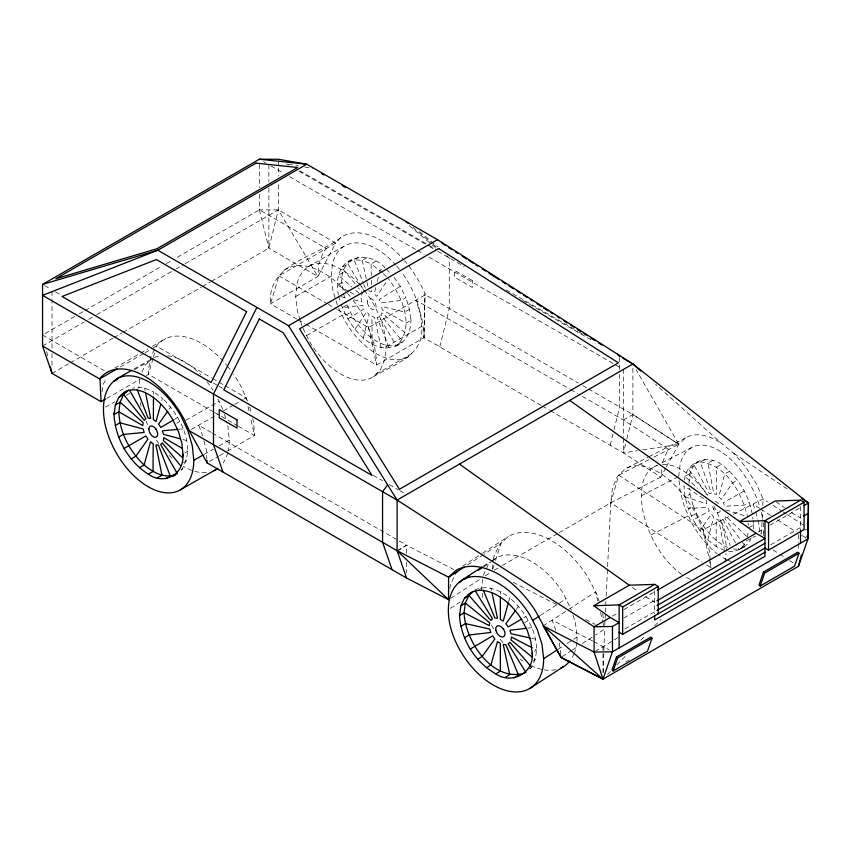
<?xml version="1.0" encoding="UTF-8"?>
<svg xmlns="http://www.w3.org/2000/svg" width="851" height="851" viewBox="0 0 851 851"><rect width="100%" height="100%" fill="white"/><g stroke="black" fill="none" stroke-linecap="round" stroke-linejoin="round"><path stroke-width="0.64" stroke-dasharray="4.25 3.19" d="M724.573 550.608L716.191 546.533L716.244 518.908L718.797 520.152L724.329 549.331M153.51 394.438L153.52 391.8L144.606 388.024L136.288 387.226L132.703 388.343M305.86 324.263L376.546 365.068L423.936 337.709L425.011 293.701A75.409 43.539 60 0 0 404.448 260.576M603.199 672.567L604.561 629.144L595.647 634.92M541.108 405.353L423.936 337.709L425.011 293.701M761.454 534.247L762.124 519.855M762.188 518.546L762.549 510.706M762.794 505.473L763.092 498.931L756.411 483.889L746.019 467.38L733.924 453.392L720.935 442.871L655.642 384.354M604.753 625.198L605.008 619.932M605.072 618.624L605.338 613.358M605.401 612.039L605.912 601.508M606.167 596.253L610.72 502.824L612.433 487.995L617.443 476.4L625.421 468.816L647.792 457.306M296.733 318.997L270.512 303.86L317.912 276.49L318.731 264.363L323.337 251.853L326.327 248.513L259.385 209.867L175.636 258.215M423.936 337.709L424.16 334.422L421.585 317.136L415.905 300.233L569.532 388.928M341.911 283.766C339.389 255.779 367.398 249.62 384.78 267.459L380.035 270.171L379.12 273.894M341.145 304.211C348.729 325.295 370.451 356.005 396.406 345.91C415.873 327.646 402.076 296.499 388.386 278.766M410.959 318.923C411.235 329.741 407.14 341.581 396.406 345.91L379.269 316.774L377.089 317.561L389.386 348.367M661.631 469.667L660.77 477.081L610.72 502.824L558.224 533.194M681.651 574.372A63.953 34.827 62.9 0 1 653.6 540.938C644.771 523.28 638.644 503.122 642.675 483.315A63.953 34.827 62.9 0 1 657.291 465.412M678.726 476.581L680.183 464.093A63.953 34.827 62.9 0 1 717.648 449.764A63.953 34.827 62.9 0 1 759.879 507.111M684.619 479.879C685.215 462.316 708.16 453.551 721.34 464.508C738.828 477.166 750.518 497.697 753.018 519.078M688.916 483.294L690.044 473.72L693.288 466.231L698.448 461.338M724.988 562.362L726.009 553.618M747.497 537.321L748.337 530.141M753.199 528.779L753.784 523.78M763.379 535.651L763.815 531.907L760.294 533.705M449.902 588.594L450.36 584.914L455.923 572.904M492.325 569.032L492.931 564.117M493.537 559.203L493.846 556.745L499.409 544.736L508.302 536.524A75.409 45.954 57.1 0 1 587.903 577.116L596.902 594.455L599.168 601.551M139.904 379.163L138.777 388.162M482.73 579.148L481.592 588.02L482.049 592.019M102.024 391.651L103.428 383.844L106.588 378.089M363.356 337.953L369.153 314.391L366.611 311.764L355.005 329.348M375.759 287.532L374.238 293.733L376.78 296.35L386.928 280.968M377.291 281.33L378.812 275.128M211.495 281.287L268.863 248.173L278.32 209.878L278.32 182.614M439.807 346.868L449.275 308.573L449.275 257.949L446.243 255.396M610.188 445.233L613.656 431.191M613.965 429.915L619.645 406.938L619.645 374.483M665.737 468.039L660.77 477.081L623.421 452.881L626.581 440.105M626.889 438.829L632.889 414.575L632.889 363.951M707.819 539.768L713.691 516.844L711.319 514.1L700.033 530.737L707.819 539.768L716.191 546.533M805.78 538.449L806.45 535.917M161.754 400.725L162.424 398.289L153.52 391.8M508.717 601.529L509.749 597.849C500.069 590.349 486.655 584.148 474.698 590.083M153.01 358.377L148.468 374.312L146.212 375.621M153.361 357.154L154.754 352.25M648.994 459.614L618.73 475.177L610.72 502.824L702.128 562.064M340.655 237.642L335.794 243.056L278.937 275.884L270.512 303.86C266.906 263.395 316.115 257.183 340.655 237.642A75.409 43.539 60 0 1 403.555 259.566M492.803 569.032L493.974 565.351M495.537 560.447L500.994 543.268L484.272 554.107M361.537 295.297L362.537 292.925L358.356 287.84M662.482 462.253L667.492 450.658L668.78 449.434L623.421 420.043L578.712 394.226M728.477 551.15L732.381 551.693L739.093 549.714L744.242 544.81L745.636 541.598M751.103 537.97L749.252 542.247L744.093 547.15L739.093 549.714L736.041 543.97M141.926 372.015L144.989 365.324L152.255 358.611M181.114 470.433C197.113 447.307 180.327 415.586 162.424 398.289M483.219 575.34L487.995 565.202L490.772 562.681M529.865 669.131C546.544 646.1 528.599 614.114 509.749 597.849M259.385 209.867L268.863 248.173L317.912 276.49L335.794 243.056L278.32 209.878L259.385 209.867L259.385 192.986M666.365 466.901L678.79 444.286L685.47 437.925A75.409 40.954 62.8 0 1 720.935 442.871M169.179 409.182L170.689 407.044M516.28 609.39L518.504 606.327M607.603 674.396L610.38 671.535M616.847 664.876L626.081 655.366M640.856 640.143L645.473 635.389M654.706 625.868L661.174 619.209M300.563 321.38L302.126 326.465L309.466 341.389A63.953 37.082 60.2 0 0 373.419 376.759L380.45 369.781L384.78 359.537L386.131 346.708A63.953 37.082 60.2 0 0 364.419 290.372M373.419 376.759C393.694 364.313 424.564 355.995 421.66 326.358A63.953 37.082 60.2 0 0 401.491 272.043M492.612 560.99L495.58 558.299A63.953 38.976 57.1 0 1 563.096 593.041L571.478 610.273M397.683 550.991L406.587 545.225L456.349 570.84M462.604 566.117L481.549 553.852M482.666 553.129L508.302 536.524M467.55 564.936L483.155 554.831M483.315 566.234L490.006 561.905M491.123 561.181L495.58 558.299M483.698 566.766L490.389 562.437M450.764 598.21L480.868 578.712M485.336 575.819L490.91 572.212M450.402 608.359L460.434 601.859M479.379 589.583L481.613 588.147M524.727 622.645L528.067 620.485M540.417 615.39L558.256 603.838M559.373 603.125L566.053 598.785M543.215 625.9L567.734 610.018M568.851 609.295L595.615 591.966L597.774 600.944M534.417 651.483L536.651 650.036L533.205 648.271M533.183 661.121L535.407 659.674L533.375 658.036M558.118 649.313L562.575 646.43M567.032 643.537L572.606 639.931M573.723 639.207L577.063 637.048M529.556 668.822L531.79 667.386M562.192 656.589L571.106 650.813M572.223 650.09L577.797 646.473M582.265 643.59L594.53 635.644M595.2 651.355L617.932 637.686M347.804 319.029L364.419 308.626L362.717 305.169L342.219 307.69L346.953 304.977L345.889 301.499M523.79 617.805L526.024 616.496M174.381 419.469L177.785 417.479M494.303 570.17L501.154 566.202M502.292 565.543L557.086 533.854M700.033 530.737L693.342 520.089L709.277 510.855L707.724 507.334L688.214 508.536L685.002 496.856L683.917 485.857L706.404 500.42L706.734 503.771L685.002 496.856L690.001 494.293L689.395 488.187M74.675 316.508L42.55 335.049L107.971 372.823M79.26 313.859L83.855 311.211M84.994 310.541L161.86 266.161M166.456 263.512L171.04 260.863M42.55 345.995L84.153 321.976M88.738 319.327L95.62 315.359M96.769 314.689L174.785 269.65M175.934 268.99L183.965 264.353M185.114 263.693L278.32 209.878L317.912 276.49M52.028 373.366L69.239 363.42M70.388 362.76L112.832 338.251M113.981 337.592L122.012 332.954M123.161 332.294L201.176 287.255M202.325 286.596L210.346 281.958M114.736 368.068L147.723 349.027M152.276 346.4L165.924 338.517M120.395 366.962L144.085 353.282M145.213 352.633L151.989 348.719M153.116 348.07L156.499 346.112L211.633 377.94M106.715 398.417L139.447 379.525M191.315 429.457L217.867 414.118M223.515 410.863L233.663 405.002M234.802 404.353L242.695 399.789M243.822 399.14L246.077 397.832L246.928 401.598M337.507 309.69L368.515 327.592L425.372 294.765L578.201 383.003M209.367 461.593L218.388 456.381M219.515 455.732L226.292 451.817M227.419 451.168L254.502 435.531L253.672 422.426L252.683 418.607M397.109 550.703L406.587 545.225L406.587 554.427M623.421 420.043L632.889 414.575L678.79 444.286L653.642 457.221M612.486 616.145L618.22 612.837M623.953 609.529L656.078 590.977M758.337 531.939L764.07 528.631M769.804 525.322L801.706 506.909M624.857 628.963L654.674 611.752L658.227 613.805M770.708 544.768L800.525 527.556L804.078 529.599M625.762 661.972L629.197 659.982M624.028 617.943L656.089 599.476M308.392 266.629L343.921 246.279M351.729 259.491C337.996 265.097 335.517 281.926 338.496 294.871M358.75 257.045L354.016 259.757L346.985 262.204L364.164 291.308M346.378 264.789L341.645 267.512L357.526 286.819M295.701 296.574L331.23 276.224M366.983 257.619L362.249 260.332L354.016 259.757L363.356 283.17M343.091 272.586L338.347 275.298L351.878 286.968M375.855 261.172L371.121 263.884L362.249 260.332L367.994 286.936M306.605 335.56L342.134 315.21M345.814 314.998L350.548 312.274M400.332 286.383L378.982 299.499L380.674 302.956L401.172 300.435L405.916 297.722L400.332 286.383L393.119 276.054M409.491 309.307L404.746 312.03L381.769 306.488L382.173 309.849L406.065 323.072L410.81 320.359L409.491 309.307L405.916 297.722M386.12 346.814L421.649 326.465M398.311 344.027L403.055 341.315M376.163 374.036L411.693 353.686M133.937 369.047L151.106 359.26M134.532 369.717L149.425 361.228M105.577 407.086L114.736 401.863M126.182 395.343L129.618 393.385M176.87 423.16L179.71 421.543M185.848 420.266L219.058 401.342M184.848 453.083L187.688 451.466L184.263 449.498M183.603 462.721L186.443 461.104L183.561 458.54M204.102 454.423L213.261 449.2M218.984 445.935L229.291 440.063L227.845 425.734M181.061 469.805L182.954 468.731M648.973 456.7L685.47 437.925M618.73 475.177L703.032 529.811L728.647 516.642M733.296 514.249L763.092 498.931L767.517 501.792M805.11 530.035L808.45 528.322M653.728 467.008L657.249 465.21M661.94 462.806L691.235 447.796M705.149 459.359L700.15 461.923L693.437 463.901L709.308 493.729L711.351 493.133L700.15 461.923C726.711 464.933 741.859 493.186 747.529 516.748M693.288 466.231L688.289 468.795L707.745 495.229M641.218 495.803L677.545 477.177M712.968 460.444L707.958 463.008L713.734 493.463L716.287 494.697L716.34 467.071L721.34 464.508M690.044 473.72L685.034 476.283L697.309 488.283M729.711 471.284L724.701 473.847L718.84 496.761L721.212 499.516L732.498 482.868L737.509 480.304M690.001 494.293L693.214 505.962L688.214 508.536L693.342 520.089M650.972 535.002L688.48 515.78M691.512 515.972L696.522 513.408M744.189 490.953L723.254 502.76L724.807 506.281L744.317 505.079L749.316 502.515M748.614 527.748L753.614 525.184L753.135 520.301M746.231 540.917L755.614 536.109M740.923 547.97L745.923 545.406M550.32 410.671L623.421 452.881L637.58 450.679M642.739 449.881L678.79 444.286L636.165 369.696M527.928 628.134L531.79 627.687M179.295 429.244L183.199 428.883M288.478 164.2L298.552 165.966M304.849 167.062L312.413 168.381M531.567 638.271L535.407 639.122M341.198 296.712L347.58 298.254M353.963 299.786L361.632 301.637L361.228 298.265L358.952 297.01M182.922 439.51L186.571 440.478M725.786 509.834L745.114 515.983M368.813 290.734L371.525 291.819L371.483 289.276M513.121 582.297L556.501 604.518M585.807 619.539L595.189 624.336M592.583 640.952L552.118 620.134L556.065 630.899M593.743 641.548L609.305 649.962M348.708 291.34L337.326 285.053L342.059 282.341L343.389 293.382L345.527 300.339M349.846 291.978L354.399 294.489M299.924 170.806L437.286 250.12M506.324 289.978L569.617 326.518M570.766 327.178L577.669 331.167M578.818 331.837L583.424 334.486M286.351 163.892L288.649 165.211M298.978 171.179L428.617 246.024M429.766 246.684L433.212 248.673M437.797 251.322L464.242 266.586M522.95 300.488L590.871 339.698M263.597 161.669L265.703 162.892M271.161 166.041L283.83 173.359M289.585 176.678L416.213 249.79M417.362 250.449L424.266 254.438M428.872 257.098L621.124 368.089M582.807 385.663L587.413 388.322M588.562 388.992L633.431 414.894L678.79 444.286M791.59 512.749L800.525 517.897M570.681 389.588L577.563 393.566M801.599 535.29L805.812 537.726M542.268 406.023L549.172 410.012M278.937 275.884L327.167 303.733M328.316 304.392L336.358 309.03M297.882 319.657L304.722 323.603M645.739 596.945L654.674 602.104M212.771 378.599L224.26 385.237M225.409 385.897L246.077 397.832M44.656 285.649L50.975 289.297M55.485 291.893L60.091 294.552M213.197 382.95L217.792 385.609M218.952 386.269L222.398 388.269M373.206 475.326L382.418 480.645M389.322 484.634L398.534 489.953M399.683 490.612L404.289 493.272M213.463 411.831L148.468 374.312L148.244 370.791L150.829 356.484L156.85 345.474A75.409 43.539 60 0 1 226.664 365.185M214.601 412.49L220.303 415.788M221.441 416.437L237.397 425.66M238.546 426.319L254.502 435.531L250.577 417.937M211.325 432.489L198.687 425.192L202.655 435.776M212.473 433.159L406.587 545.225M773.048 505.377L781.899 511.111M783.005 511.834L786.324 513.983M787.43 514.695L804.025 525.45M759.72 508.377L753.082 504.079L755.369 510.579M760.826 509.089L770.783 515.546M777.42 519.844L796.228 532.035M773.176 549.927L778.665 553.49M779.761 554.203L784.154 557.054M789.654 560.607L794.047 563.458M706.585 564.947L711.042 567.84L710.383 561.288M733.924 453.392L788.717 489.878M776.155 501.739L784.388 507.611M632.367 587.413L637.505 591.083M419.649 231.632L437.903 246.992M412.937 227.377L432.117 243.514M433.127 244.365L436.148 246.907M409.278 225.643L435.648 247.832M355.739 290.297L360.569 294.467M405.044 332.826L381.854 312.828L380.854 315.2L401.757 340.613M746.55 536.396L725.775 516.1L724.786 518.387L741.136 540.587M386.45 269.182L390.62 273.479M382.546 272.745L371.121 263.884L371.281 275.309M383.375 273.607L387.545 277.915M741.912 541.64L744.242 544.81M735.434 542.821L723.265 519.833L721.169 520.482L730.137 545.448M368.621 305.988L369.068 306.892M346.953 304.977L352.537 316.317A48.613 28.179 60.2 0 0 401.151 343.198M338.772 308.392L344.995 321.04A63.953 37.082 60.2 0 0 408.948 356.409M217.941 399.002L222.856 409.342M713.319 508.515L713.723 509.441M693.214 505.962L698.341 517.525A48.613 26.466 62.9 0 0 727.52 547.299M247.577 401.215L241.216 386.79A75.409 43.539 60 0 0 233.685 374.44M363.845 284.404L365.324 288.095M573.063 615.284L575.446 622.815L577.074 637.165A63.953 38.976 57.1 0 1 576.935 641.175M338.645 296.095L340.794 303.052M337.262 304.849L332.954 290.872L331.22 276.33L332.56 263.502A63.953 37.082 60.2 0 1 395.768 265.012M300.169 320.114L297.425 311.211L295.691 296.68L297.031 283.851A63.953 37.082 60.2 0 1 360.239 285.362M224.515 414.299L227.1 423.192M755.709 511.781L757.709 519.025M758.039 520.227L760.166 532.917M249.726 407.14L251.364 413.512M203.974 440.871L206.282 449.785L206.857 458.966M46.656 351.654L48.241 358.037M600.551 612.475L602.71 621.453M603.019 622.741L604.253 627.868M248.045 406.629L249.449 412.916M490.963 588.19L491.516 590.69M381.152 347.793L374.578 317.38L371.876 316.306L372.27 344.24M368.515 327.592L376.546 365.068L376.77 361.781L374.185 344.495L368.153 326.529A75.409 43.539 60 0 0 353.208 300.446M703.032 529.811L711.042 567.84M144.606 388.024L145.106 390.556M602.731 613.507L603.348 618.72M559.394 642.973L560.766 654.706M482.198 593.317L482.783 598.498M710.255 559.969L709.33 550.799L704.32 532.705L696.352 514.781A75.409 40.954 62.8 0 0 625.421 468.816M748.135 522.865L748.369 525.301M679.098 480.634L680.13 491.155L684.364 506.515L691.108 521.716A63.953 34.827 62.9 0 0 717.138 553.661M371.355 280.394L371.472 288.01M800.525 506.515L800.525 530.162M798.44 534.779L798.44 542.661M798.44 543.98L798.44 550.544M654.674 590.722L654.674 613.805M623.421 369.419L623.421 437.116M623.421 438.425L623.421 452.881M619.645 357.611L619.645 369.291M602.987 646.313L602.987 672.577M500.356 591.668L500.356 594.296M406.587 562.298L406.587 572.808M278.32 160.552L278.32 176.125M268.863 164.711L268.863 181.593M268.863 188.082L268.863 248.173M259.385 164.434L259.385 187.794M52.028 291.202L52.028 297.69M52.028 298.988L52.028 348.399M52.028 353.654L52.028 365.483M227.483 366.175A75.409 43.539 60 0 1 230.653 370.228M283.787 270.469A75.409 43.539 60 0 1 346.697 292.393M347.58 293.404A75.409 43.539 60 0 1 350.027 296.339M555.852 669.663A63.953 38.976 57.1 0 1 544.342 669.886M541.693 669.397A63.953 38.976 57.1 0 1 531.822 666.025M523.11 661.163A63.953 38.976 57.1 0 1 520.014 659.004M503.026 642.622A63.953 38.976 57.1 0 1 499.888 638.548M493.612 628.846A63.953 38.976 57.1 0 1 491.165 624.315M576.818 642.484A63.953 38.976 57.1 0 1 574.659 652.334M574.202 653.536A63.953 38.976 57.1 0 1 570.681 659.982M206.389 472.55A63.953 37.231 60.3 0 1 183.71 466.529M172.008 457.998A63.953 37.231 60.3 0 1 169.189 455.381M158.818 443.477A63.953 37.231 60.3 0 1 155.861 439.297M147.649 424.755A63.953 37.231 60.3 0 1 146.085 421.245M141.064 406.257A63.953 37.231 60.3 0 1 140.224 402.491M154.425 357.516A63.953 37.231 60.3 0 1 160.413 355.824M167.626 355.771A63.953 37.231 60.3 0 1 200.74 374.706M206.953 381.759A63.953 37.231 60.3 0 1 212.92 390.013M229.302 440.19A63.953 37.231 60.3 0 1 228.249 450.53M227.674 452.86A63.953 37.231 60.3 0 1 223.079 462.901M690.331 579.403A63.953 34.827 62.9 0 1 684.768 576.435M662.557 464.412A63.953 34.827 62.9 0 1 708.702 497.144M713.915 505.983A63.953 34.827 62.9 0 1 726.318 551.023M731.126 561.511A63.953 34.827 62.9 0 1 727.839 560.181M726.733 559.66A63.953 34.827 62.9 0 1 718.148 554.427M761.294 512.27A63.953 34.827 62.9 0 1 763.07 521.386M763.251 522.737A63.953 34.827 62.9 0 1 763.826 531.801M744.093 547.15A48.613 26.466 62.9 0 1 733.583 548.969M720.276 510.728A6.255 3.404 62.9 0 1 715.712 511.515A6.255 3.404 62.9 0 1 712.106 504.111M715.202 501.175A6.255 3.404 62.9 0 1 719.212 505.1M361.122 286.372A63.953 37.082 60.2 0 1 362.856 288.425M396.651 266.023A63.953 37.082 60.2 0 1 400.725 271.022M472.316 280.585L454.54 270.32L454.54 277.171L472.316 287.425L472.316 280.585M367.281 301.616A6.255 3.627 60.2 0 0 373.972 309.753A6.255 3.627 60.2 0 0 373.844 300.807A6.255 3.627 60.2 0 0 367.281 301.616"/><path stroke-width="1.28" d="M101.078 401.683L99.982 378.312A75.409 43.539 60 0 1 184.337 419.628L189.209 430.67L207.112 462.891L406.587 578.063L448.53 599.657L448.605 577.201L455.913 570.457A75.409 45.954 57.1 0 1 535.513 611.05L561.043 657.557L602.987 679.151L798.44 566.309L807.918 538.938L808.45 503.005L632.889 363.951L437.51 239.695L306.775 164.222L278.32 159.254L259.385 159.243L42.55 284.425L42.55 345.995L52.028 373.366L101.078 401.683L105.588 399.076M153.488 397.077L153.35 419.5L156.063 421.479L160.743 404.395M658.227 613.805L658.227 586.445L654.674 584.392L629.283 585.211L593.732 605.731L610.188 617.475L619.124 622.634L612.465 626.474L612.465 651.781L602.987 679.151L561.075 657.312L543.215 625.9L594.083 652.079L612.465 651.781L807.918 538.938L808.45 503.005L801.876 498.633M183.114 455.774L181.837 443.169L178.465 431.585L173.051 420.181A48.613 28.306 60.3 0 0 124.384 392.151L118.863 397.257L115.364 404.885L114.13 414.522L118.863 411.82L120.097 402.183L123.597 394.556L128.469 390.056M182.944 454.157C184.741 473.933 164.541 485.74 148.297 474.188C127.746 461.04 114.662 437.233 113.97 412.905M532.364 654.525L530.95 642.016L527.322 630.58L521.557 619.39A48.613 29.625 57.1 0 0 470.241 592.977L464.476 598.232L460.848 605.933L459.614 615.571L464.072 612.688L465.306 603.051L468.933 595.338L472.645 591.956L468.188 594.838M532.183 652.93C534.481 672.79 511.962 684.938 495.899 673.939C474.667 661.855 460.274 638.431 459.434 613.975M798.44 566.309L801.44 554.916M508.377 602.753L503.218 621.156L500.356 619.262L500.356 596.923M616.518 656.929L612.018 669.907L613.145 670.982L647.505 651.143L652.004 638.165L650.877 637.091L616.518 656.929L617.635 658.004L613.145 670.982M763.507 572.01L759.018 584.999L760.134 586.073L794.494 566.234L798.993 553.256L797.866 552.171L763.507 572.01L764.634 573.095L760.134 586.073M256.906 307.434L213.495 394.066L213.495 444.69L222.973 472.06M167.668 411.32L158.584 424.149L160.786 427.425L173.253 420.139M515.536 610.422L505.888 623.73L508.228 626.921L521.567 619.102M387.652 484.879L382.567 491.687L382.567 542.31L392.045 569.67M116.757 378.844C102.609 388.418 102.046 407.48 104.726 422.724A63.953 37.231 60.3 0 0 154.127 489.719A63.953 37.231 60.3 0 0 193.805 460.412L192.347 445.956L187.911 430.712L180.784 415.714A63.953 37.231 60.3 0 0 116.757 378.844L131.65 370.355M455.923 572.904L457.508 571.436M462.146 579.946C447.732 589.435 446.679 608.635 449.785 624.028A63.953 38.976 57.1 0 0 502.133 689.225A63.953 38.976 57.1 0 0 543.64 658.823L542.013 644.462L537.247 629.421L529.662 614.699A63.953 38.976 57.1 0 0 462.146 579.946L482.209 566.957M464.199 567.106L448.605 577.201L397.109 550.703L189.209 430.67M459.178 582.648L461.412 581.201M463.635 579.754L469.209 576.148M478.124 570.372L481.475 568.213M464.476 598.232L468.933 595.338L490.782 620.39L492.538 618.783L475.39 591.19M460.848 605.933L465.306 603.051L489.676 622.73L489.304 625.666L464.072 612.688C464.933 640.846 492.665 682.789 524.769 673.045M460.848 626.485L465.306 623.592L489.676 628.995L490.782 632.474L468.933 635.027L464.476 637.92M470.241 649.111L492.538 635.888L494.835 638.984L482.219 656.398L477.751 659.28M532.62 620.443L539.311 616.113M486.506 667.758L490.963 664.865L497.495 641.569L500.356 643.452L500.356 671.056L495.899 673.939M505.292 677.428L509.749 674.535L503.218 644.515L505.888 644.675L518.504 675.077L514.047 677.96M543.629 658.695L557.001 650.036M529.662 688.544L563.096 666.897M117.002 368.919L99.631 378.95L42.55 345.995M42.55 284.425L157.807 250.226L288.542 325.699L437.51 239.695M259.385 159.243L306.775 164.222L157.807 250.226L42.55 295.371L397.109 500.08L632.889 363.951L640.803 371.047M654.674 584.392L619.124 604.912L593.732 605.731M800.525 500.186L764.975 520.706L739.583 521.525L775.133 501.005L800.525 500.186L804.078 502.239L804.078 529.599L768.527 550.129L764.975 548.076L656.972 610.433M619.124 647.941L619.124 604.912L622.677 606.965L658.227 586.445M654.674 615.858L654.674 619.964L764.975 556.277L764.975 520.706L768.527 522.759L804.078 502.239M610.188 617.475L594.083 626.772L594.083 652.079L602.987 679.151L543.215 625.9M657.227 590.317L756.039 533.269L764.975 538.428L656.972 600.785M803.95 505.611L808.45 503.005M803.695 516.068L807.918 513.632M656.972 605.604L764.975 543.246M619.124 632.282L622.677 634.335L764.975 552.182M617.635 658.004L652.004 638.165M764.634 573.095L798.993 553.256M113.928 381.461L117.364 379.503M122.416 393.97L127.15 391.269M118.863 397.257L123.597 394.556L144.234 420.341L145.915 418.788L129.767 390.588M115.364 404.885L120.097 402.183L143.17 422.67L142.787 425.606L118.863 411.82C119.523 432.074 129.522 451.243 144.127 464.997C152.765 472.188 164.903 479.304 176.231 474.198M115.236 425.511L119.97 422.809L143.128 428.957L144.159 432.478L123.352 434.404L118.619 437.095M124.033 448.498L145.808 435.957L147.968 439.137L135.852 456.242L131.118 458.934M139.394 467.699L144.127 464.997L150.489 441.807L153.201 443.786L153.031 471.486L148.297 474.188M157.212 477.954L161.945 475.262L155.914 444.935L158.456 445.179L170.264 476.06L165.53 478.751M193.794 460.295L202.953 455.072M172.7 476.528L175.54 474.911M180.316 489.846L215.814 469.614M526.641 628.293L509.93 630.24L511.036 633.729L530.279 637.995M177.997 429.361L162.392 430.797L163.424 434.329L180.486 438.861M612.465 626.474L594.083 626.772L397.109 500.08L288.542 325.699M532.056 647.675L511.419 637.048L511.036 639.984L532.364 657.217M321.593 173.678L323.891 175.008M342.24 185.603L345.687 187.592M622.953 358.218L632.889 363.951M181.986 448.179L163.754 437.68L163.381 440.616L182.603 457.689M442.009 243.333L445.371 245.471M448.722 247.609L452.072 249.737M455.434 251.875L457.668 253.29M462.136 256.14L466.614 258.981M468.848 260.406L473.326 263.246M475.56 264.672L477.794 266.097M482.262 268.937L485.623 271.075M488.974 273.203L499.037 279.607M502.388 281.734L505.749 283.872M509.1 286L513.578 288.851M516.929 290.978L520.28 293.116M523.642 295.254L526.992 297.382M530.343 299.52L532.577 300.935M537.055 303.786L541.523 306.626M543.768 308.051L548.235 310.892M550.469 312.317L552.703 313.742M557.182 316.583L559.415 318.008M563.894 320.848L567.245 322.986M570.596 325.114L573.957 327.252M577.308 329.38L580.659 331.518M584.02 333.645L587.371 335.783M590.722 337.921L595.2 340.762M598.551 342.889L601.902 345.027M569.755 400.406L756.039 533.269M459.444 464.082L629.283 585.211M405.874 221.43L407.895 223.132M397.109 500.08L397.109 550.703L448.53 599.657M617.379 354.09L619.645 356.314M530.907 666.376L509.93 642.335L508.175 643.93L526.024 672.63M180.476 465.635L162.318 442.945L160.637 444.499L177.434 473.826M503.196 628.559L503.664 629.453M155.988 428.915L156.424 429.819M483.23 590.073L494.835 618.039L497.495 618.209L492.059 593.19M137.234 389.694L148.095 418.107L150.638 418.352L145.617 393.077M397.109 550.703L406.587 578.063M50.454 366.972L52.028 373.366M206.942 460.274L207.112 462.891M800.525 530.162L800.525 543.215M768.527 522.759L768.527 550.129M622.677 606.965L622.677 634.335M569.883 661.025A63.953 38.976 57.1 0 1 560.82 668.056M217.845 468.284A63.953 37.231 60.3 0 1 213.644 470.709M246.63 311.657L211.112 382.535L62.07 296.488L156.371 259.544L246.63 311.657M259.3 318.965L223.781 389.854L372.078 475.475L283.255 332.794L259.3 318.965M256.023 163.137L55.73 278.777L157.073 248.694L297.69 167.509L256.023 163.137M438.648 248.513L299.552 328.826L399.438 489.261L618.411 362.834L438.648 248.513M237.014 419.873L219.239 409.608L219.239 417.82L237.014 428.074L237.014 419.873M495.856 630.357A6.255 3.808 57.1 0 0 503.664 636.665A6.255 3.808 57.1 0 0 501.569 627.049A6.255 3.808 57.1 0 0 495.856 630.357M148.851 429.095A6.255 3.638 60.3 0 0 155.456 437.35A6.255 3.638 60.3 0 0 155.51 428.478A6.255 3.638 60.3 0 0 148.851 429.095"/></g></svg>
